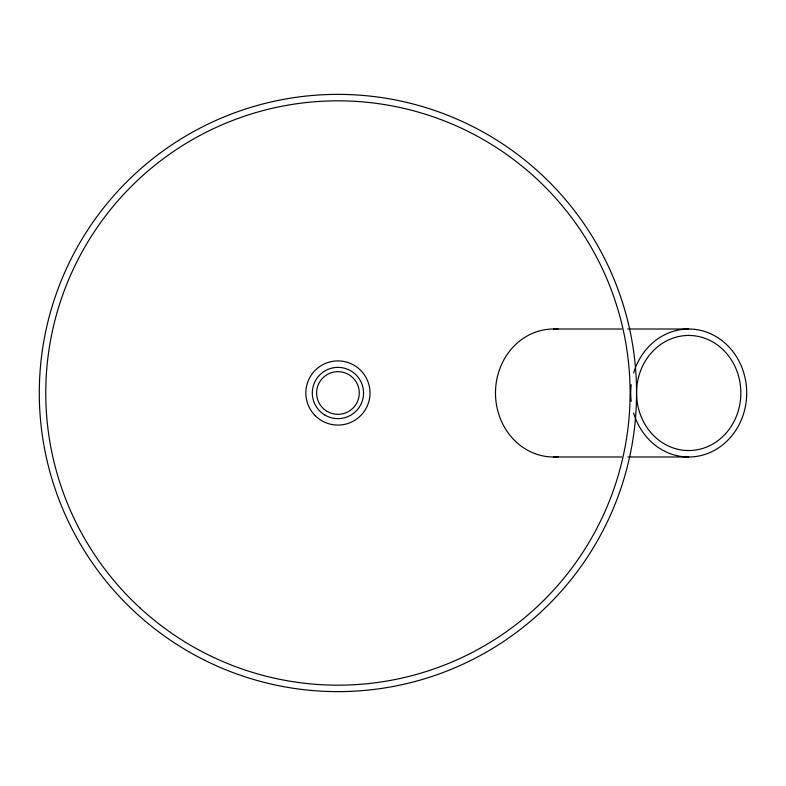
<?xml version="1.0" encoding="UTF-8"?>
<svg xmlns="http://www.w3.org/2000/svg" width="786" height="786" viewBox="0 0 786 786"><rect width="100%" height="100%" fill="white"/><g stroke="black" fill="none" stroke-linecap="round" stroke-linejoin="round"><path stroke-width="1.18" d="M553.482 329.01L621.706 329.01M627.798 329.01L688.703 329.01M553.482 456.99L621.706 456.99M627.798 456.99L688.703 456.99M558.139 456.784A63.99 57.997 -90 0 1 495.485 393A63.99 57.997 -90 0 1 558.139 329.216M633.604 373.016A63.99 57.997 -90 0 1 722.845 341.271A63.99 57.997 -90 0 1 722.845 444.729A63.99 57.997 -90 0 1 633.604 412.984M631.207 401.351A63.99 57.997 -90 0 1 631.207 384.649M725.576 433.685A57.535 52.141 -90 0 0 702.203 337.42A57.535 52.141 -90 0 0 638.33 407.895A57.535 52.141 -90 0 0 725.576 433.685M140.036 607.951A292.176 292.176 0 0 0 623.023 456.912A292.176 292.176 0 0 0 250.724 114.147A292.176 292.176 0 0 0 140.036 607.951M188.611 651.614A298.621 298.621 0 0 0 636.552 393A298.621 298.621 0 0 0 188.611 134.386A298.621 298.621 0 0 0 188.611 651.614M325.109 415.195A25.633 25.633 0 0 0 363.554 393A25.633 25.633 0 0 0 325.109 370.805A25.633 25.633 0 0 0 325.109 415.195M327.261 411.471A21.33 21.33 0 0 0 359.261 393A21.33 21.33 0 0 0 327.261 374.529A21.33 21.33 0 0 0 327.261 411.471M315.235 415.686A32.088 32.088 0 0 0 368.919 401.302A32.088 32.088 0 0 0 329.619 362.002A32.088 32.088 0 0 0 315.235 415.686"/></g></svg>
